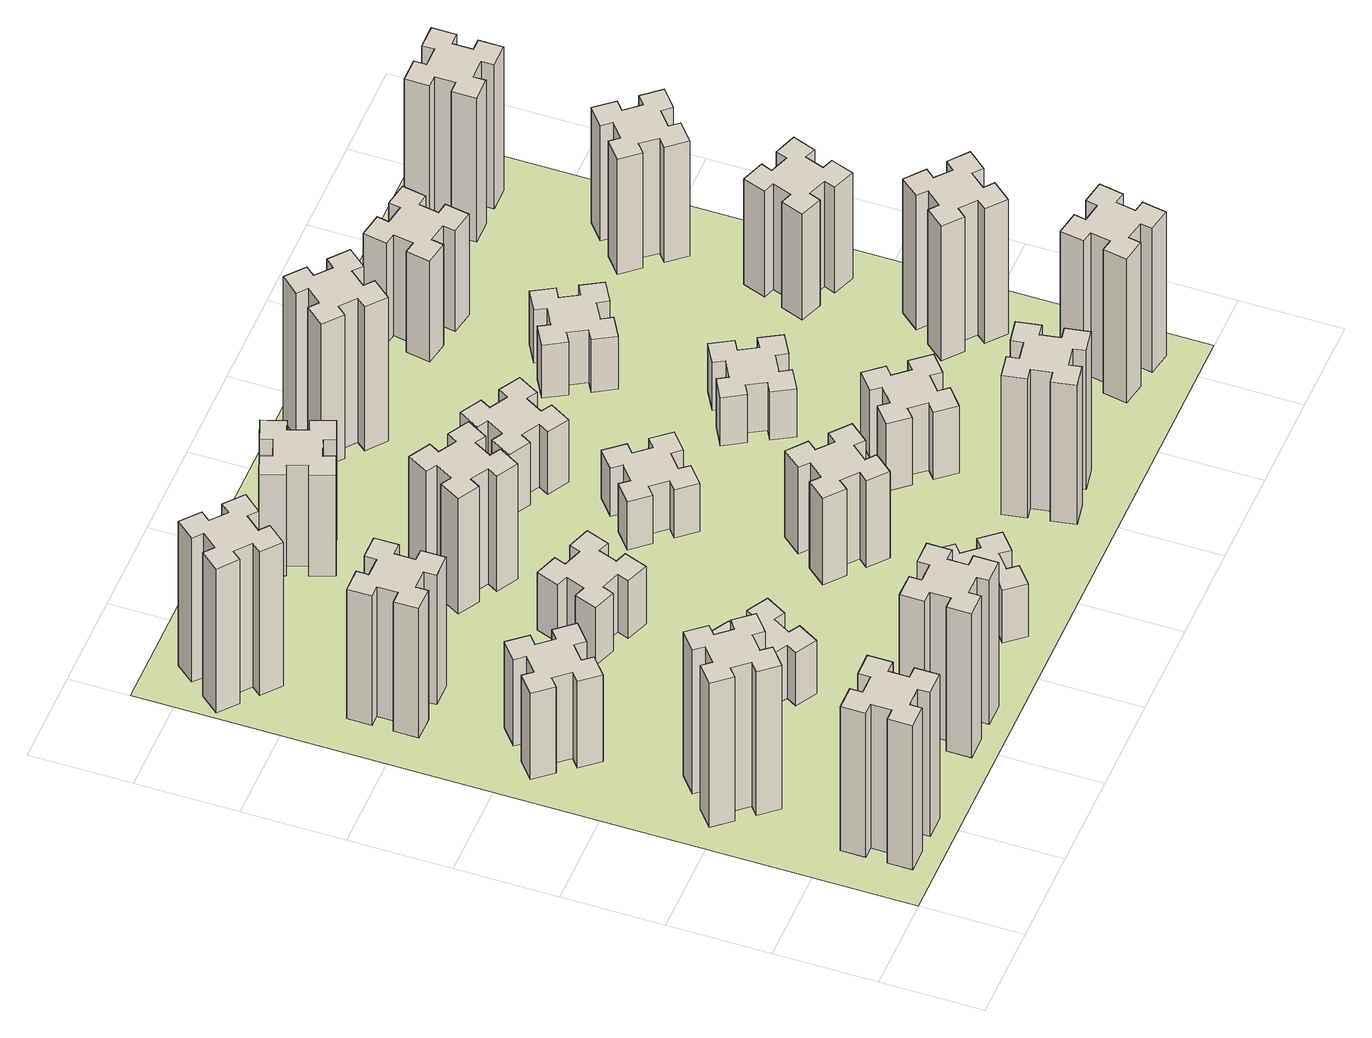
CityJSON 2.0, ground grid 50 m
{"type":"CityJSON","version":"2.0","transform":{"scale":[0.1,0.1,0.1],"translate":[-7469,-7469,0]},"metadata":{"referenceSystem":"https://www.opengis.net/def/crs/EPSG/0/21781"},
"CityObjects":{
"building1":{"type":"Building","attributes":{"class":"1000","function":"1000","usage":"1000","yearOfConstruction":2016,"roofType":"1000","measuredHeight":90,"storeysAboveGround":30,"storeysBelowGround":0},"geometry":[{"type":"Solid","lod":"1","boundaries":[[[[0,1,2,3,4,5,6,7,8,9,10,11,12,13,14,15,16,17,18,19]],[[17,16,20,21]],[[16,15,22,20]],[[15,14,23,22]],[[14,13,24,23]],[[13,12,25,24]],[[12,11,26,25]],[[11,10,27,26]],[[10,9,28,27]],[[9,8,29,28]],[[8,7,30,29]],[[7,6,31,30]],[[6,5,32,31]],[[5,4,33,32]],[[4,3,34,33]],[[3,2,35,34]],[[2,1,36,35]],[[1,0,37,36]],[[0,19,38,37]],[[19,18,39,38]],[[18,17,21,39]],[[24,25,26,27,28,29,30,31,32,33,34,35,36,37,38,39,21,20,22,23]]]]}]},
"building2":{"type":"Building","attributes":{"class":"1000","function":"1000","usage":"1000","yearOfConstruction":2016,"roofType":"1000","measuredHeight":90,"storeysAboveGround":30,"storeysBelowGround":0},"geometry":[{"type":"Solid","lod":"1","boundaries":[[[[40,41,42,43,44,45,46,47,48,49,50,51,52,53,54,55,56,57,58,59]],[[57,56,60,61]],[[56,55,62,60]],[[55,54,63,62]],[[54,53,64,63]],[[53,52,65,64]],[[52,51,66,65]],[[51,50,67,66]],[[50,49,68,67]],[[49,48,69,68]],[[48,47,70,69]],[[47,46,71,70]],[[46,45,72,71]],[[45,44,73,72]],[[44,43,74,73]],[[43,42,75,74]],[[42,41,76,75]],[[41,40,77,76]],[[40,59,78,77]],[[59,58,79,78]],[[58,57,61,79]],[[64,65,66,67,68,69,70,71,72,73,74,75,76,77,78,79,61,60,62,63]]]]}]},
"building3":{"type":"Building","attributes":{"class":"1000","function":"1000","usage":"1000","yearOfConstruction":2016,"roofType":"1000","measuredHeight":54,"storeysAboveGround":30,"storeysBelowGround":0},"geometry":[{"type":"Solid","lod":"1","boundaries":[[[[80,81,82,83,84,85,86,87,88,89,90,91,92,93,94,95,96,97,98,99]],[[97,96,100,101]],[[96,95,102,100]],[[95,94,103,102]],[[94,93,104,103]],[[93,92,105,104]],[[92,91,106,105]],[[91,90,107,106]],[[90,89,108,107]],[[89,88,109,108]],[[88,87,110,109]],[[87,86,111,110]],[[86,85,112,111]],[[85,84,113,112]],[[84,83,114,113]],[[83,82,115,114]],[[82,81,116,115]],[[81,80,117,116]],[[80,99,118,117]],[[99,98,119,118]],[[98,97,101,119]],[[104,105,106,107,108,109,110,111,112,113,114,115,116,117,118,119,101,100,102,103]]]]}]},
"building4":{"type":"Building","attributes":{"class":"1000","function":"1000","usage":"1000","yearOfConstruction":2016,"roofType":"1000","measuredHeight":81,"storeysAboveGround":30,"storeysBelowGround":0},"geometry":[{"type":"Solid","lod":"1","boundaries":[[[[120,121,122,123,124,125,126,127,128,129,130,131,132,133,134,135,136,137,138,139]],[[137,136,140,141]],[[136,135,142,140]],[[135,134,143,142]],[[134,133,144,143]],[[133,132,145,144]],[[132,131,146,145]],[[131,130,147,146]],[[130,129,148,147]],[[129,128,149,148]],[[128,127,150,149]],[[127,126,151,150]],[[126,125,152,151]],[[125,124,153,152]],[[124,123,154,153]],[[123,122,155,154]],[[122,121,156,155]],[[121,120,157,156]],[[120,139,158,157]],[[139,138,159,158]],[[138,137,141,159]],[[144,145,146,147,148,149,150,151,152,153,154,155,156,157,158,159,141,140,142,143]]]]}]},
"building5":{"type":"Building","attributes":{"class":"1000","function":"1000","usage":"1000","yearOfConstruction":2016,"roofType":"1000","measuredHeight":90,"storeysAboveGround":30,"storeysBelowGround":0},"geometry":[{"type":"Solid","lod":"1","boundaries":[[[[160,161,162,163,164,165,166,167,168,169,170,171,172,173,174,175,176,177,178,179]],[[177,176,180,181]],[[176,175,182,180]],[[175,174,183,182]],[[174,173,184,183]],[[173,172,185,184]],[[172,171,186,185]],[[171,170,187,186]],[[170,169,188,187]],[[169,168,189,188]],[[168,167,190,189]],[[167,166,191,190]],[[166,165,192,191]],[[165,164,193,192]],[[164,163,194,193]],[[163,162,195,194]],[[162,161,196,195]],[[161,160,197,196]],[[160,179,198,197]],[[179,178,199,198]],[[178,177,181,199]],[[184,185,186,187,188,189,190,191,192,193,194,195,196,197,198,199,181,180,182,183]]]]}]},
"building6":{"type":"Building","attributes":{"class":"1000","function":"1000","usage":"1000","yearOfConstruction":2016,"roofType":"1000","measuredHeight":90,"storeysAboveGround":30,"storeysBelowGround":0},"geometry":[{"type":"Solid","lod":"1","boundaries":[[[[200,201,202,203,204,205,206,207,208,209,210,211,212,213,214,215,216,217,218,219]],[[217,216,220,221]],[[216,215,222,220]],[[215,214,223,222]],[[214,213,224,223]],[[213,212,225,224]],[[212,211,226,225]],[[211,210,227,226]],[[210,209,228,227]],[[209,208,229,228]],[[208,207,230,229]],[[207,206,231,230]],[[206,205,232,231]],[[205,204,233,232]],[[204,203,234,233]],[[203,202,235,234]],[[202,201,236,235]],[[201,200,237,236]],[[200,219,238,237]],[[219,218,239,238]],[[218,217,221,239]],[[224,225,226,227,228,229,230,231,232,233,234,235,236,237,238,239,221,220,222,223]]]]}]},
"building7":{"type":"Building","attributes":{"class":"1000","function":"1000","usage":"1000","yearOfConstruction":2016,"roofType":"1000","measuredHeight":33,"storeysAboveGround":30,"storeysBelowGround":0},"geometry":[{"type":"Solid","lod":"1","boundaries":[[[[240,241,242,243,244,245,246,247,248,249,250,251,252,253,254,255,256,257,258,259]],[[257,256,260,261]],[[256,255,262,260]],[[255,254,263,262]],[[254,253,264,263]],[[253,252,265,264]],[[252,251,266,265]],[[251,250,267,266]],[[250,249,268,267]],[[249,248,269,268]],[[248,247,270,269]],[[247,246,271,270]],[[246,245,272,271]],[[245,244,273,272]],[[244,243,274,273]],[[243,242,275,274]],[[242,241,276,275]],[[241,240,277,276]],[[240,259,278,277]],[[259,258,279,278]],[[258,257,261,279]],[[264,265,266,267,268,269,270,271,272,273,274,275,276,277,278,279,261,260,262,263]]]]}]},
"building8":{"type":"Building","attributes":{"class":"1000","function":"1000","usage":"1000","yearOfConstruction":2016,"roofType":"1000","measuredHeight":36,"storeysAboveGround":30,"storeysBelowGround":0},"geometry":[{"type":"Solid","lod":"1","boundaries":[[[[280,281,282,283,284,285,286,287,288,289,290,291,292,293,294,295,296,297,298,299]],[[297,296,300,301]],[[296,295,302,300]],[[295,294,303,302]],[[294,293,304,303]],[[293,292,305,304]],[[292,291,306,305]],[[291,290,307,306]],[[290,289,308,307]],[[289,288,309,308]],[[288,287,310,309]],[[287,286,311,310]],[[286,285,312,311]],[[285,284,313,312]],[[284,283,314,313]],[[283,282,315,314]],[[282,281,316,315]],[[281,280,317,316]],[[280,299,318,317]],[[299,298,319,318]],[[298,297,301,319]],[[304,305,306,307,308,309,310,311,312,313,314,315,316,317,318,319,301,300,302,303]]]]}]},
"building9":{"type":"Building","attributes":{"class":"1000","function":"1000","usage":"1000","yearOfConstruction":2016,"roofType":"1000","measuredHeight":33,"storeysAboveGround":30,"storeysBelowGround":0},"geometry":[{"type":"Solid","lod":"1","boundaries":[[[[320,321,322,323,324,325,326,327,328,329,330,331,332,333,334,335,336,337,338,339]],[[337,336,340,341]],[[336,335,342,340]],[[335,334,343,342]],[[334,333,344,343]],[[333,332,345,344]],[[332,331,346,345]],[[331,330,347,346]],[[330,329,348,347]],[[329,328,349,348]],[[328,327,350,349]],[[327,326,351,350]],[[326,325,352,351]],[[325,324,353,352]],[[324,323,354,353]],[[323,322,355,354]],[[322,321,356,355]],[[321,320,357,356]],[[320,339,358,357]],[[339,338,359,358]],[[338,337,341,359]],[[344,345,346,347,348,349,350,351,352,353,354,355,356,357,358,359,341,340,342,343]]]]}]},
"building10":{"type":"Building","attributes":{"class":"1000","function":"1000","usage":"1000","yearOfConstruction":2016,"roofType":"1000","measuredHeight":72,"storeysAboveGround":30,"storeysBelowGround":0},"geometry":[{"type":"Solid","lod":"1","boundaries":[[[[360,361,362,363,364,365,366,367,368,369,370,371,372,373,374,375,376,377,378,379]],[[377,376,380,381]],[[376,375,382,380]],[[375,374,383,382]],[[374,373,384,383]],[[373,372,385,384]],[[372,371,386,385]],[[371,370,387,386]],[[370,369,388,387]],[[369,368,389,388]],[[368,367,390,389]],[[367,366,391,390]],[[366,365,392,391]],[[365,364,393,392]],[[364,363,394,393]],[[363,362,395,394]],[[362,361,396,395]],[[361,360,397,396]],[[360,379,398,397]],[[379,378,399,398]],[[378,377,381,399]],[[384,385,386,387,388,389,390,391,392,393,394,395,396,397,398,399,381,380,382,383]]]]}]},
"building11":{"type":"Building","attributes":{"class":"1000","function":"1000","usage":"1000","yearOfConstruction":2016,"roofType":"1000","measuredHeight":63,"storeysAboveGround":30,"storeysBelowGround":0},"geometry":[{"type":"Solid","lod":"1","boundaries":[[[[400,401,402,403,404,405,406,407,408,409,410,411,412,413,414,415,416,417,418,419]],[[417,416,420,421]],[[416,415,422,420]],[[415,414,423,422]],[[414,413,424,423]],[[413,412,425,424]],[[412,411,426,425]],[[411,410,427,426]],[[410,409,428,427]],[[409,408,429,428]],[[408,407,430,429]],[[407,406,431,430]],[[406,405,432,431]],[[405,404,433,432]],[[404,403,434,433]],[[403,402,435,434]],[[402,401,436,435]],[[401,400,437,436]],[[400,419,438,437]],[[419,418,439,438]],[[418,417,421,439]],[[424,425,426,427,428,429,430,431,432,433,434,435,436,437,438,439,421,420,422,423]]]]}]},
"building12":{"type":"Building","attributes":{"class":"1000","function":"1000","usage":"1000","yearOfConstruction":2016,"roofType":"1000","measuredHeight":54,"storeysAboveGround":30,"storeysBelowGround":0},"geometry":[{"type":"Solid","lod":"1","boundaries":[[[[440,441,442,443,444,445,446,447,448,449,450,451,452,453,454,455,456,457,458,459]],[[457,456,460,461]],[[456,455,462,460]],[[455,454,463,462]],[[454,453,464,463]],[[453,452,465,464]],[[452,451,466,465]],[[451,450,467,466]],[[450,449,468,467]],[[449,448,469,468]],[[448,447,470,469]],[[447,446,471,470]],[[446,445,472,471]],[[445,444,473,472]],[[444,443,474,473]],[[443,442,475,474]],[[442,441,476,475]],[[441,440,477,476]],[[440,459,478,477]],[[459,458,479,478]],[[458,457,461,479]],[[464,465,466,467,468,469,470,471,472,473,474,475,476,477,478,479,461,460,462,463]]]]}]},
"building13":{"type":"Building","attributes":{"class":"1000","function":"1000","usage":"1000","yearOfConstruction":2016,"roofType":"1000","measuredHeight":30,"storeysAboveGround":30,"storeysBelowGround":0},"geometry":[{"type":"Solid","lod":"1","boundaries":[[[[480,481,482,483,484,485,486,487,488,489,490,491,492,493,494,495,496,497,498,499]],[[497,496,500,501]],[[496,495,502,500]],[[495,494,503,502]],[[494,493,504,503]],[[493,492,505,504]],[[492,491,506,505]],[[491,490,507,506]],[[490,489,508,507]],[[489,488,509,508]],[[488,487,510,509]],[[487,486,511,510]],[[486,485,512,511]],[[485,484,513,512]],[[484,483,514,513]],[[483,482,515,514]],[[482,481,516,515]],[[481,480,517,516]],[[480,499,518,517]],[[499,498,519,518]],[[498,497,501,519]],[[504,505,506,507,508,509,510,511,512,513,514,515,516,517,518,519,501,500,502,503]]]]}]},
"building14":{"type":"Building","attributes":{"class":"1000","function":"1000","usage":"1000","yearOfConstruction":2016,"roofType":"1000","measuredHeight":39,"storeysAboveGround":30,"storeysBelowGround":0},"geometry":[{"type":"Solid","lod":"1","boundaries":[[[[520,521,522,523,524,525,526,527,528,529,530,531,532,533,534,535,536,537,538,539]],[[537,536,540,541]],[[536,535,542,540]],[[535,534,543,542]],[[534,533,544,543]],[[533,532,545,544]],[[532,531,546,545]],[[531,530,547,546]],[[530,529,548,547]],[[529,528,549,548]],[[528,527,550,549]],[[527,526,551,550]],[[526,525,552,551]],[[525,524,553,552]],[[524,523,554,553]],[[523,522,555,554]],[[522,521,556,555]],[[521,520,557,556]],[[520,539,558,557]],[[539,538,559,558]],[[538,537,541,559]],[[544,545,546,547,548,549,550,551,552,553,554,555,556,557,558,559,541,540,542,543]]]]}]},
"building15":{"type":"Building","attributes":{"class":"1000","function":"1000","usage":"1000","yearOfConstruction":2016,"roofType":"1000","measuredHeight":87,"storeysAboveGround":30,"storeysBelowGround":0},"geometry":[{"type":"Solid","lod":"1","boundaries":[[[[560,561,562,563,564,565,566,567,568,569,570,571,572,573,574,575,576,577,578,579]],[[577,576,580,581]],[[576,575,582,580]],[[575,574,583,582]],[[574,573,584,583]],[[573,572,585,584]],[[572,571,586,585]],[[571,570,587,586]],[[570,569,588,587]],[[569,568,589,588]],[[568,567,590,589]],[[567,566,591,590]],[[566,565,592,591]],[[565,564,593,592]],[[564,563,594,593]],[[563,562,595,594]],[[562,561,596,595]],[[561,560,597,596]],[[560,579,598,597]],[[579,578,599,598]],[[578,577,581,599]],[[584,585,586,587,588,589,590,591,592,593,594,595,596,597,598,599,581,580,582,583]]]]}]},
"building16":{"type":"Building","attributes":{"class":"1000","function":"1000","usage":"1000","yearOfConstruction":2016,"roofType":"1000","measuredHeight":90,"storeysAboveGround":30,"storeysBelowGround":0},"geometry":[{"type":"Solid","lod":"1","boundaries":[[[[600,601,602,603,604,605,606,607,608,609,610,611,612,613,614,615,616,617,618,619]],[[617,616,620,621]],[[616,615,622,620]],[[615,614,623,622]],[[614,613,624,623]],[[613,612,625,624]],[[612,611,626,625]],[[611,610,627,626]],[[610,609,628,627]],[[609,608,629,628]],[[608,607,630,629]],[[607,606,631,630]],[[606,605,632,631]],[[605,604,633,632]],[[604,603,634,633]],[[603,602,635,634]],[[602,601,636,635]],[[601,600,637,636]],[[600,619,638,637]],[[619,618,639,638]],[[618,617,621,639]],[[624,625,626,627,628,629,630,631,632,633,634,635,636,637,638,639,621,620,622,623]]]]}]},
"building17":{"type":"Building","attributes":{"class":"1000","function":"1000","usage":"1000","yearOfConstruction":2016,"roofType":"1000","measuredHeight":42,"storeysAboveGround":30,"storeysBelowGround":0},"geometry":[{"type":"Solid","lod":"1","boundaries":[[[[640,641,642,643,644,645,646,647,648,649,650,651,652,653,654,655,656,657,658,659]],[[657,656,660,661]],[[656,655,662,660]],[[655,654,663,662]],[[654,653,664,663]],[[653,652,665,664]],[[652,651,666,665]],[[651,650,667,666]],[[650,649,668,667]],[[649,648,669,668]],[[648,647,670,669]],[[647,646,671,670]],[[646,645,672,671]],[[645,644,673,672]],[[644,643,674,673]],[[643,642,675,674]],[[642,641,676,675]],[[641,640,677,676]],[[640,659,678,677]],[[659,658,679,678]],[[658,657,661,679]],[[664,665,666,667,668,669,670,671,672,673,674,675,676,677,678,679,661,660,662,663]]]]}]},
"building18":{"type":"Building","attributes":{"class":"1000","function":"1000","usage":"1000","yearOfConstruction":2016,"roofType":"1000","measuredHeight":30,"storeysAboveGround":30,"storeysBelowGround":0},"geometry":[{"type":"Solid","lod":"1","boundaries":[[[[680,681,682,683,684,685,686,687,688,689,690,691,692,693,694,695,696,697,698,699]],[[697,696,700,701]],[[696,695,702,700]],[[695,694,703,702]],[[694,693,704,703]],[[693,692,705,704]],[[692,691,706,705]],[[691,690,707,706]],[[690,689,708,707]],[[689,688,709,708]],[[688,687,710,709]],[[687,686,711,710]],[[686,685,712,711]],[[685,684,713,712]],[[684,683,714,713]],[[683,682,715,714]],[[682,681,716,715]],[[681,680,717,716]],[[680,699,718,717]],[[699,698,719,718]],[[698,697,701,719]],[[704,705,706,707,708,709,710,711,712,713,714,715,716,717,718,719,701,700,702,703]]]]}]},
"building19":{"type":"Building","attributes":{"class":"1000","function":"1000","usage":"1000","yearOfConstruction":2016,"roofType":"1000","measuredHeight":33,"storeysAboveGround":30,"storeysBelowGround":0},"geometry":[{"type":"Solid","lod":"1","boundaries":[[[[720,721,722,723,724,725,726,727,728,729,730,731,732,733,734,735,736,737,738,739]],[[737,736,740,741]],[[736,735,742,740]],[[735,734,743,742]],[[734,733,744,743]],[[733,732,745,744]],[[732,731,746,745]],[[731,730,747,746]],[[730,729,748,747]],[[729,728,749,748]],[[728,727,750,749]],[[727,726,751,750]],[[726,725,752,751]],[[725,724,753,752]],[[724,723,754,753]],[[723,722,755,754]],[[722,721,756,755]],[[721,720,757,756]],[[720,739,758,757]],[[739,738,759,758]],[[738,737,741,759]],[[744,745,746,747,748,749,750,751,752,753,754,755,756,757,758,759,741,740,742,743]]]]}]},
"building20":{"type":"Building","attributes":{"class":"1000","function":"1000","usage":"1000","yearOfConstruction":2016,"roofType":"1000","measuredHeight":90,"storeysAboveGround":30,"storeysBelowGround":0},"geometry":[{"type":"Solid","lod":"1","boundaries":[[[[760,761,762,763,764,765,766,767,768,769,770,771,772,773,774,775,776,777,778,779]],[[777,776,780,781]],[[776,775,782,780]],[[775,774,783,782]],[[774,773,784,783]],[[773,772,785,784]],[[772,771,786,785]],[[771,770,787,786]],[[770,769,788,787]],[[769,768,789,788]],[[768,767,790,789]],[[767,766,791,790]],[[766,765,792,791]],[[765,764,793,792]],[[764,763,794,793]],[[763,762,795,794]],[[762,761,796,795]],[[761,760,797,796]],[[760,779,798,797]],[[779,778,799,798]],[[778,777,781,799]],[[784,785,786,787,788,789,790,791,792,793,794,795,796,797,798,799,781,780,782,783]]]]}]},
"building21":{"type":"Building","attributes":{"class":"1000","function":"1000","usage":"1000","yearOfConstruction":2016,"roofType":"1000","measuredHeight":63,"storeysAboveGround":30,"storeysBelowGround":0},"geometry":[{"type":"Solid","lod":"1","boundaries":[[[[800,801,802,803,804,805,806,807,808,809,810,811,812,813,814,815,816,817,818,819]],[[817,816,820,821]],[[816,815,822,820]],[[815,814,823,822]],[[814,813,824,823]],[[813,812,825,824]],[[812,811,826,825]],[[811,810,827,826]],[[810,809,828,827]],[[809,808,829,828]],[[808,807,830,829]],[[807,806,831,830]],[[806,805,832,831]],[[805,804,833,832]],[[804,803,834,833]],[[803,802,835,834]],[[802,801,836,835]],[[801,800,837,836]],[[800,819,838,837]],[[819,818,839,838]],[[818,817,821,839]],[[824,825,826,827,828,829,830,831,832,833,834,835,836,837,838,839,821,820,822,823]]]]}]},
"building22":{"type":"Building","attributes":{"class":"1000","function":"1000","usage":"1000","yearOfConstruction":2016,"roofType":"1000","measuredHeight":84,"storeysAboveGround":30,"storeysBelowGround":0},"geometry":[{"type":"Solid","lod":"1","boundaries":[[[[840,841,842,843,844,845,846,847,848,849,850,851,852,853,854,855,856,857,858,859]],[[857,856,860,861]],[[856,855,862,860]],[[855,854,863,862]],[[854,853,864,863]],[[853,852,865,864]],[[852,851,866,865]],[[851,850,867,866]],[[850,849,868,867]],[[849,848,869,868]],[[848,847,870,869]],[[847,846,871,870]],[[846,845,872,871]],[[845,844,873,872]],[[844,843,874,873]],[[843,842,875,874]],[[842,841,876,875]],[[841,840,877,876]],[[840,859,878,877]],[[859,858,879,878]],[[858,857,861,879]],[[864,865,866,867,868,869,870,871,872,873,874,875,876,877,878,879,861,860,862,863]]]]}]},
"building23":{"type":"Building","attributes":{"class":"1000","function":"1000","usage":"1000","yearOfConstruction":2016,"roofType":"1000","measuredHeight":66,"storeysAboveGround":30,"storeysBelowGround":0},"geometry":[{"type":"Solid","lod":"1","boundaries":[[[[880,881,882,883,884,885,886,887,888,889,890,891,892,893,894,895,896,897,898,899]],[[897,896,900,901]],[[896,895,902,900]],[[895,894,903,902]],[[894,893,904,903]],[[893,892,905,904]],[[892,891,906,905]],[[891,890,907,906]],[[890,889,908,907]],[[889,888,909,908]],[[888,887,910,909]],[[887,886,911,910]],[[886,885,912,911]],[[885,884,913,912]],[[884,883,914,913]],[[883,882,915,914]],[[882,881,916,915]],[[881,880,917,916]],[[880,899,918,917]],[[899,898,919,918]],[[898,897,901,919]],[[904,905,906,907,908,909,910,911,912,913,914,915,916,917,918,919,901,900,902,903]]]]}]},
"building24":{"type":"Building","attributes":{"class":"1000","function":"1000","usage":"1000","yearOfConstruction":2016,"roofType":"1000","measuredHeight":72,"storeysAboveGround":30,"storeysBelowGround":0},"geometry":[{"type":"Solid","lod":"1","boundaries":[[[[920,921,922,923,924,925,926,927,928,929,930,931,932,933,934,935,936,937,938,939]],[[937,936,940,941]],[[936,935,942,940]],[[935,934,943,942]],[[934,933,944,943]],[[933,932,945,944]],[[932,931,946,945]],[[931,930,947,946]],[[930,929,948,947]],[[929,928,949,948]],[[928,927,950,949]],[[927,926,951,950]],[[926,925,952,951]],[[925,924,953,952]],[[924,923,954,953]],[[923,922,955,954]],[[922,921,956,955]],[[921,920,957,956]],[[920,939,958,957]],[[939,938,959,958]],[[938,937,941,959]],[[944,945,946,947,948,949,950,951,952,953,954,955,956,957,958,959,941,940,942,943]]]]}]},
"building25":{"type":"Building","attributes":{"class":"1000","function":"1000","usage":"1000","yearOfConstruction":2016,"roofType":"1000","measuredHeight":90,"storeysAboveGround":30,"storeysBelowGround":0},"geometry":[{"type":"Solid","lod":"1","boundaries":[[[[960,961,962,963,964,965,966,967,968,969,970,971,972,973,974,975,976,977,978,979]],[[977,976,980,981]],[[976,975,982,980]],[[975,974,983,982]],[[974,973,984,983]],[[973,972,985,984]],[[972,971,986,985]],[[971,970,987,986]],[[970,969,988,987]],[[969,968,989,988]],[[968,967,990,989]],[[967,966,991,990]],[[966,965,992,991]],[[965,964,993,992]],[[964,963,994,993]],[[963,962,995,994]],[[962,961,996,995]],[[961,960,997,996]],[[960,979,998,997]],[[979,978,999,998]],[[978,977,981,999]],[[984,985,986,987,988,989,990,991,992,993,994,995,996,997,998,999,981,980,982,983]]]]}]},
"landuse1":{"type":"LandUse","attributes":{"name":"plot1","function":"1010"},"geometry":[{"type":"MultiSurface","lod":"1","boundaries":[[[1000,1001,1002,1003]]]}]}
},
"vertices":[
[265,325,0],[265,225,0],[205,225,0],[205,105,0],[325,105,0],[325,165,0],[425,165,0],[425,105,0],[545,105,0],[545,225,0],[485,225,0],[485,325,0],[545,325,0],[545,445,0],[425,445,0],[425,385,0],[325,385,0],[325,445,0],[205,445,0],[205,325,0],[325,385,900],[325,445,900],[425,385,900],[425,445,900],[545,445,900],[545,325,900],[485,325,900],[485,225,900],[545,225,900],[545,105,900],[425,105,900],[425,165,900],[325,165,900],[325,105,900],[205,105,900],[205,225,900],[265,225,900],[265,325,900],[205,325,900],[205,445,900],
[492,1048,0],[427,1124,0],[473,1163,0],[396,1255,0],[304,1178,0],[343,1132,0],[266,1067,0],[228,1113,0],[136,1036,0],[213,944,0],[259,983,0],[323,906,0],[277,868,0],[354,776,0],[446,853,0],[408,899,0],[484,963,0],[523,917,0],[615,994,0],[538,1086,0],[484,963,900],[523,917,900],[408,899,900],[446,853,900],[354,776,900],[277,868,900],[323,906,900],[259,983,900],[213,944,900],[136,1036,900],[228,1113,900],[266,1067,900],[343,1132,900],[304,1178,900],[396,1255,900],[473,1163,900],[427,1124,900],[492,1048,900],[538,1086,900],[615,994,900],
[492,1888,0],[427,1964,0],[473,2003,0],[396,2095,0],[304,2018,0],[343,1972,0],[266,1907,0],[228,1953,0],[136,1876,0],[213,1784,0],[259,1823,0],[323,1746,0],[277,1708,0],[354,1616,0],[446,1693,0],[408,1739,0],[484,1803,0],[523,1757,0],[615,1834,0],[538,1926,0],[484,1803,540],[523,1757,540],[408,1739,540],[446,1693,540],[354,1616,540],[277,1708,540],[323,1746,540],[259,1823,540],[213,1784,540],[136,1876,540],[228,1953,540],[266,1907,540],[343,1972,540],[304,2018,540],[396,2095,540],[473,2003,540],[427,1964,540],[492,1888,540],[538,1926,540],[615,1834,540],
[485,2545,0],[485,2645,0],[545,2645,0],[545,2765,0],[425,2765,0],[425,2705,0],[325,2705,0],[325,2765,0],[205,2765,0],[205,2645,0],[265,2645,0],[265,2545,0],[205,2545,0],[205,2425,0],[325,2425,0],[325,2485,0],[425,2485,0],[425,2425,0],[545,2425,0],[545,2545,0],[425,2485,810],[425,2425,810],[325,2485,810],[325,2425,810],[205,2425,810],[205,2545,810],[265,2545,810],[265,2645,810],[205,2645,810],[205,2765,810],[325,2765,810],[325,2705,810],[425,2705,810],[425,2765,810],[545,2765,810],[545,2645,810],[485,2645,810],[485,2545,810],[545,2545,810],[545,2425,810],
[1005,325,0],[1005,225,0],[945,225,0],[945,105,0],[1065,105,0],[1065,165,0],[1165,165,0],[1165,105,0],[1285,105,0],[1285,225,0],[1225,225,0],[1225,325,0],[1285,325,0],[1285,445,0],[1165,445,0],[1165,385,0],[1065,385,0],[1065,445,0],[945,445,0],[945,325,0],[1065,385,900],[1065,445,900],[1165,385,900],[1165,445,900],[1285,445,900],[1285,325,900],[1225,325,900],[1225,225,900],[1285,225,900],[1285,105,900],[1165,105,900],[1165,165,900],[1065,165,900],[1065,105,900],[945,105,900],[945,225,900],[1005,225,900],[1005,325,900],[945,325,900],[945,445,900],
[384,3387,0],[308,3452,0],[346,3498,0],[254,3575,0],[177,3483,0],[223,3444,0],[159,3368,0],[113,3406,0],[36,3314,0],[128,3237,0],[166,3283,0],[243,3219,0],[204,3173,0],[296,3096,0],[373,3188,0],[327,3226,0],[392,3303,0],[438,3264,0],[515,3356,0],[423,3433,0],[392,3303,900],[438,3264,900],[327,3226,900],[373,3188,900],[296,3096,900],[204,3173,900],[243,3219,900],[166,3283,900],[128,3237,900],[36,3314,900],[113,3406,900],[159,3368,900],[223,3444,900],[177,3483,900],[254,3575,900],[346,3498,900],[308,3452,900],[384,3387,900],[423,3433,900],[515,3356,900],
[1086,1017,0],[1136,1104,0],[1188,1074,0],[1248,1178,0],[1144,1238,0],[1114,1186,0],[1027,1236,0],[1057,1288,0],[953,1348,0],[893,1244,0],[945,1214,0],[895,1127,0],[843,1157,0],[783,1053,0],[887,993,0],[917,1045,0],[1004,995,0],[974,943,0],[1078,883,0],[1138,987,0],[1004,995,330],[974,943,330],[917,1045,330],[887,993,330],[783,1053,330],[843,1157,330],[895,1127,330],[945,1214,330],[893,1244,330],[953,1348,330],[1057,1288,330],[1027,1236,330],[1114,1186,330],[1144,1238,330],[1248,1178,330],[1188,1074,330],[1136,1104,330],[1086,1017,330],[1138,987,330],[1078,883,330],
[1031,1869,0],[1125,1835,0],[1104,1779,0],[1217,1737,0],[1258,1850,0],[1202,1871,0],[1236,1965,0],[1292,1944,0],[1333,2057,0],[1220,2098,0],[1200,2042,0],[1106,2076,0],[1127,2132,0],[1014,2173,0],[973,2060,0],[1029,2040,0],[995,1946,0],[939,1967,0],[897,1854,0],[1010,1813,0],[995,1946,360],[939,1967,360],[1029,2040,360],[973,2060,360],[1014,2173,360],[1127,2132,360],[1106,2076,360],[1200,2042,360],[1220,2098,360],[1333,2057,360],[1292,1944,360],[1236,1965,360],[1202,1871,360],[1258,1850,360],[1217,1737,360],[1104,1779,360],[1125,1835,360],[1031,1869,360],[1010,1813,360],[897,1854,360],
[1639,343,0],[1703,266,0],[1657,228,0],[1734,136,0],[1826,213,0],[1788,259,0],[1864,323,0],[1903,277,0],[1995,354,0],[1918,446,0],[1872,408,0],[1807,484,0],[1853,523,0],[1776,615,0],[1684,538,0],[1723,492,0],[1646,427,0],[1608,473,0],[1516,396,0],[1593,304,0],[1646,427,330],[1608,473,330],[1723,492,330],[1684,538,330],[1776,615,330],[1853,523,330],[1807,484,330],[1872,408,330],[1918,446,330],[1995,354,330],[1903,277,330],[1864,323,330],[1788,259,330],[1826,213,330],[1734,136,330],[1657,228,330],[1703,266,330],[1639,343,330],[1593,304,330],[1516,396,330],
[1314,2666,0],[1227,2716,0],[1257,2768,0],[1153,2828,0],[1093,2724,0],[1145,2694,0],[1095,2607,0],[1043,2637,0],[983,2533,0],[1087,2473,0],[1117,2525,0],[1204,2475,0],[1174,2423,0],[1278,2363,0],[1338,2467,0],[1286,2497,0],[1336,2584,0],[1388,2554,0],[1448,2658,0],[1344,2718,0],[1336,2584,720],[1388,2554,720],[1286,2497,720],[1338,2467,720],[1278,2363,720],[1174,2423,720],[1204,2475,720],[1117,2525,720],[1087,2473,720],[983,2533,720],[1043,2637,720],[1095,2607,720],[1145,2694,720],[1093,2724,720],[1153,2828,720],[1257,2768,720],[1227,2716,720],[1314,2666,720],[1344,2718,720],[1448,2658,720],
[1125,3456,0],[1031,3422,0],[1010,3478,0],[897,3437,0],[939,3324,0],[995,3345,0],[1029,3251,0],[973,3230,0],[1014,3117,0],[1127,3159,0],[1106,3215,0],[1200,3249,0],[1220,3193,0],[1333,3234,0],[1292,3347,0],[1236,3326,0],[1202,3420,0],[1258,3440,0],[1217,3553,0],[1104,3512,0],[1202,3420,630],[1258,3440,630],[1236,3326,630],[1292,3347,630],[1333,3234,630],[1220,3193,630],[1200,3249,630],[1106,3215,630],[1127,3159,630],[1014,3117,630],[973,3230,630],[1029,3251,630],[995,3345,630],[939,3324,630],[897,3437,630],[1010,3478,630],[1031,3422,630],[1125,3456,630],[1104,3512,630],[1217,3553,630],
[1846,1063,0],[1923,999,0],[1884,953,0],[1976,876,0],[2053,968,0],[2007,1006,0],[2072,1083,0],[2118,1044,0],[2195,1136,0],[2103,1213,0],[2064,1167,0],[1988,1232,0],[2026,1278,0],[1934,1355,0],[1857,1263,0],[1903,1224,0],[1839,1148,0],[1793,1186,0],[1716,1094,0],[1808,1017,0],[1839,1148,540],[1793,1186,540],[1903,1224,540],[1857,1263,540],[1934,1355,540],[2026,1278,540],[1988,1232,540],[2064,1167,540],[2103,1213,540],[2195,1136,540],[2118,1044,540],[2072,1083,540],[2007,1006,540],[2053,968,540],[1976,876,540],[1884,953,540],[1923,999,540],[1846,1063,540],[1808,1017,540],[1716,1094,540],
[1972,1988,0],[1907,2064,0],[1953,2103,0],[1876,2195,0],[1784,2118,0],[1823,2072,0],[1746,2007,0],[1708,2053,0],[1616,1976,0],[1693,1884,0],[1739,1923,0],[1803,1846,0],[1757,1808,0],[1834,1716,0],[1926,1793,0],[1888,1839,0],[1964,1903,0],[2003,1857,0],[2095,1934,0],[2018,2026,0],[1964,1903,300],[2003,1857,300],[1888,1839,300],[1926,1793,300],[1834,1716,300],[1757,1808,300],[1803,1846,300],[1739,1923,300],[1693,1884,300],[1616,1976,300],[1708,2053,300],[1746,2007,300],[1823,2072,300],[1784,2118,300],[1876,2195,300],[1953,2103,300],[1907,2064,300],[1972,1988,300],[2018,2026,300],[2095,1934,300],
[1926,2497,0],[1976,2584,0],[2028,2554,0],[2088,2658,0],[1984,2718,0],[1954,2666,0],[1867,2716,0],[1897,2768,0],[1793,2828,0],[1733,2724,0],[1785,2694,0],[1735,2607,0],[1683,2637,0],[1623,2533,0],[1727,2473,0],[1757,2525,0],[1844,2475,0],[1814,2423,0],[1918,2363,0],[1978,2467,0],[1844,2475,390],[1814,2423,390],[1757,2525,390],[1727,2473,390],[1623,2533,390],[1683,2637,390],[1735,2607,390],[1785,2694,390],[1733,2724,390],[1793,2828,390],[1897,2768,390],[1867,2716,390],[1954,2666,390],[1984,2718,390],[2088,2658,390],[2028,2554,390],[1976,2584,390],[1926,2497,390],[1978,2467,390],[1918,2363,390],
[2625,492,0],[2527,475,0],[2517,534,0],[2398,513,0],[2419,395,0],[2478,405,0],[2496,307,0],[2437,297,0],[2457,178,0],[2576,199,0],[2565,258,0],[2664,276,0],[2674,217,0],[2792,237,0],[2771,356,0],[2712,345,0],[2695,444,0],[2754,454,0],[2733,572,0],[2615,551,0],[2695,444,870],[2754,454,870],[2712,345,870],[2771,356,870],[2792,237,870],[2674,217,870],[2664,276,870],[2565,258,870],[2576,199,870],[2457,178,870],[2437,297,870],[2496,307,870],[2478,405,870],[2419,395,870],[2398,513,870],[2517,534,870],[2527,475,870],[2625,492,870],[2615,551,870],[2733,572,870],
[1746,3383,0],[1823,3319,0],[1784,3273,0],[1876,3196,0],[1953,3288,0],[1907,3326,0],[1972,3403,0],[2018,3364,0],[2095,3456,0],[2003,3533,0],[1964,3487,0],[1888,3552,0],[1926,3598,0],[1834,3675,0],[1757,3583,0],[1803,3544,0],[1739,3468,0],[1693,3506,0],[1616,3414,0],[1708,3337,0],[1739,3468,900],[1693,3506,900],[1803,3544,900],[1757,3583,900],[1834,3675,900],[1926,3598,900],[1888,3552,900],[1964,3487,900],[2003,3533,900],[2095,3456,900],[2018,3364,900],[1972,3403,900],[1907,3326,900],[1953,3288,900],[1876,3196,900],[1784,3273,900],[1823,3319,900],[1746,3383,900],[1708,3337,900],[1616,3414,900],
[2563,1132,0],[2486,1067,0],[2448,1113,0],[2356,1036,0],[2433,944,0],[2479,983,0],[2543,906,0],[2497,868,0],[2574,776,0],[2666,853,0],[2628,899,0],[2704,963,0],[2743,917,0],[2835,994,0],[2758,1086,0],[2712,1048,0],[2647,1124,0],[2693,1163,0],[2616,1255,0],[2524,1178,0],[2647,1124,420],[2693,1163,420],[2712,1048,420],[2758,1086,420],[2835,994,420],[2743,917,420],[2704,963,420],[2628,899,420],[2666,853,420],[2574,776,420],[2497,868,420],[2543,906,420],[2479,983,420],[2433,944,420],[2356,1036,420],[2448,1113,420],[2486,1067,420],[2563,1132,420],[2524,1178,420],[2616,1255,420],
[2475,1744,0],[2525,1657,0],[2473,1627,0],[2533,1523,0],[2637,1583,0],[2607,1635,0],[2694,1685,0],[2724,1633,0],[2828,1693,0],[2768,1797,0],[2716,1767,0],[2666,1854,0],[2718,1884,0],[2658,1988,0],[2554,1928,0],[2584,1876,0],[2497,1826,0],[2467,1878,0],[2363,1818,0],[2423,1714,0],[2497,1826,300],[2467,1878,300],[2584,1876,300],[2554,1928,300],[2658,1988,300],[2718,1884,300],[2666,1854,300],[2716,1767,300],[2768,1797,300],[2828,1693,300],[2724,1633,300],[2694,1685,300],[2607,1635,300],[2637,1583,300],[2533,1523,300],[2473,1627,300],[2525,1657,300],[2475,1744,300],[2423,1714,300],[2363,1818,300],
[2475,2584,0],[2525,2497,0],[2473,2467,0],[2533,2363,0],[2637,2423,0],[2607,2475,0],[2694,2525,0],[2724,2473,0],[2828,2533,0],[2768,2637,0],[2716,2607,0],[2666,2694,0],[2718,2724,0],[2658,2828,0],[2554,2768,0],[2584,2716,0],[2497,2666,0],[2467,2718,0],[2363,2658,0],[2423,2554,0],[2497,2666,330],[2467,2718,330],[2584,2716,330],[2554,2768,330],[2658,2828,330],[2718,2724,330],[2666,2694,330],[2716,2607,330],[2768,2637,330],[2828,2533,330],[2724,2473,330],[2694,2525,330],[2607,2475,330],[2637,2423,330],[2533,2363,330],[2473,2467,330],[2525,2497,330],[2475,2584,330],[2423,2554,330],[2363,2658,330],
[3504,475,0],[3405,492,0],[3416,551,0],[3297,572,0],[3277,454,0],[3336,444,0],[3318,345,0],[3259,356,0],[3238,237,0],[3357,217,0],[3367,276,0],[3465,258,0],[3455,199,0],[3573,178,0],[3594,297,0],[3535,307,0],[3552,405,0],[3611,395,0],[3632,513,0],[3514,534,0],[3552,405,900],[3611,395,900],[3535,307,900],[3594,297,900],[3573,178,900],[3455,199,900],[3465,258,900],[3367,276,900],[3357,217,900],[3238,237,900],[3259,356,900],[3318,345,900],[3336,444,900],[3277,454,900],[3297,572,900],[3416,551,900],[3405,492,900],[3504,475,900],[3514,534,900],[3632,513,900],
[2496,3404,0],[2478,3305,0],[2419,3316,0],[2398,3197,0],[2517,3177,0],[2527,3236,0],[2625,3218,0],[2615,3159,0],[2733,3138,0],[2754,3257,0],[2695,3267,0],[2712,3365,0],[2771,3355,0],[2792,3473,0],[2674,3494,0],[2664,3435,0],[2565,3452,0],[2576,3511,0],[2457,3532,0],[2437,3414,0],[2565,3452,630],[2576,3511,630],[2664,3435,630],[2674,3494,630],[2792,3473,630],[2771,3355,630],[2712,3365,630],[2695,3267,630],[2754,3257,630],[2733,3138,630],[2615,3159,630],[2625,3218,630],[2527,3236,630],[2517,3177,630],[2398,3197,630],[2419,3316,630],[2478,3305,630],[2496,3404,630],[2437,3414,630],[2457,3532,630],
[3544,1167,0],[3468,1232,0],[3506,1278,0],[3414,1355,0],[3337,1263,0],[3383,1224,0],[3319,1148,0],[3273,1186,0],[3196,1094,0],[3288,1017,0],[3326,1063,0],[3403,999,0],[3364,953,0],[3456,876,0],[3533,968,0],[3487,1006,0],[3552,1083,0],[3598,1044,0],[3675,1136,0],[3583,1213,0],[3552,1083,840],[3598,1044,840],[3487,1006,840],[3533,968,840],[3456,876,840],[3364,953,840],[3403,999,840],[3326,1063,840],[3288,1017,840],[3196,1094,840],[3273,1186,840],[3319,1148,840],[3383,1224,840],[3337,1263,840],[3414,1355,840],[3506,1278,840],[3468,1232,840],[3544,1167,840],[3583,1213,840],[3675,1136,840],
[3520,1942,0],[3426,1976,0],[3447,2032,0],[3334,2073,0],[3293,1960,0],[3349,1940,0],[3315,1846,0],[3259,1867,0],[3217,1754,0],[3330,1713,0],[3351,1769,0],[3445,1735,0],[3424,1679,0],[3537,1637,0],[3578,1750,0],[3522,1771,0],[3556,1865,0],[3612,1844,0],[3653,1957,0],[3540,1998,0],[3556,1865,660],[3612,1844,660],[3522,1771,660],[3578,1750,660],[3537,1637,660],[3424,1679,660],[3445,1735,660],[3351,1769,660],[3330,1713,660],[3217,1754,660],[3259,1867,660],[3315,1846,660],[3349,1940,660],[3293,1960,660],[3334,2073,660],[3447,2032,660],[3426,1976,660],[3520,1942,660],[3540,1998,660],[3653,1957,660],
[3319,2563,0],[3383,2486,0],[3337,2448,0],[3414,2356,0],[3506,2433,0],[3468,2479,0],[3544,2543,0],[3583,2497,0],[3675,2574,0],[3598,2666,0],[3552,2628,0],[3487,2704,0],[3533,2743,0],[3456,2835,0],[3364,2758,0],[3403,2712,0],[3326,2647,0],[3288,2693,0],[3196,2616,0],[3273,2524,0],[3326,2647,720],[3288,2693,720],[3403,2712,720],[3364,2758,720],[3456,2835,720],[3533,2743,720],[3487,2704,720],[3552,2628,720],[3598,2666,720],[3675,2574,720],[3583,2497,720],[3544,2543,720],[3468,2479,720],[3506,2433,720],[3414,2356,720],[3337,2448,720],[3383,2486,720],[3319,2563,720],[3273,2524,720],[3196,2616,720],
[3285,3325,0],[3385,3325,0],[3385,3265,0],[3505,3265,0],[3505,3385,0],[3445,3385,0],[3445,3485,0],[3505,3485,0],[3505,3605,0],[3385,3605,0],[3385,3545,0],[3285,3545,0],[3285,3605,0],[3165,3605,0],[3165,3485,0],[3225,3485,0],[3225,3385,0],[3165,3385,0],[3165,3265,0],[3285,3265,0],[3225,3385,900],[3165,3385,900],[3225,3485,900],[3165,3485,900],[3165,3605,900],[3285,3605,900],[3285,3545,900],[3385,3545,900],[3385,3605,900],[3505,3605,900],[3505,3485,900],[3445,3485,900],[3445,3385,900],[3505,3385,900],[3505,3265,900],[3385,3265,900],[3385,3325,900],[3285,3325,900],[3285,3265,900],[3165,3265,900],
[5,3705,0],[3705,3705,0],[3705,5,0],[5,5,0]
]}
